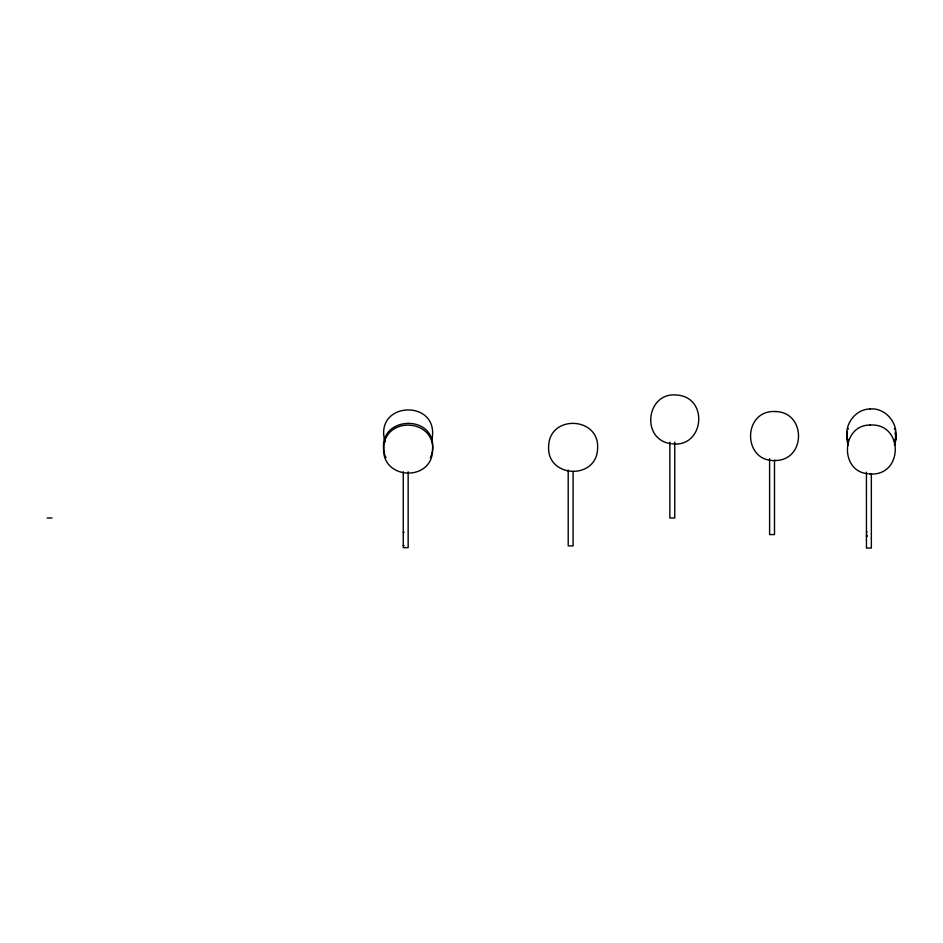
<?xml version="1.0" encoding="UTF-8"?>
<svg xmlns="http://www.w3.org/2000/svg" width="943" height="943" viewBox="0 0 943 943"><rect width="100%" height="100%" fill="white"/><g stroke="black" fill="none" stroke-linecap="round" stroke-linejoin="round"><path stroke-width="1.41" d="M895.815 439.12L895.815 435.489M846.944 434.287L848.264 444.943M432.401 450.719C437.729 412.409 375.326 415.474 384.379 453.076M895.732 439.096L894.412 444.943M847.297 431.906L846.861 439.12L847.887 445.037M847.097 434.322L847.297 433.143M432.2 451.909L431.611 454.243M431.611 440.864C441.678 398.606 372.956 400.292 385.074 442.008M894.789 445.037L895.732 440.322L895.379 431.906M847.887 429.572L848.264 428.428M894.412 441.701C900.718 426.118 886.88 407.459 870.141 408.956M431.234 455.386L430.314 457.603M870.141 408.956C854.287 409.156 842.382 426.979 848.264 441.701M870.141 425.034C841.462 424.869 839.199 471.099 867.737 473.751M775.688 460.514C806.112 459.819 806.112 412.256 775.688 411.549M870.141 425.034C903.618 422.9 903.618 476.121 870.141 473.987M775.688 460.514C742.212 462.648 742.212 409.427 775.688 411.549M47.174 518.002L52.03 518.002M866.452 531.982L867.159 531.982M403.262 532.288L404.158 532.288M866.452 535.223L867.159 535.223M866.452 536.461L867.159 536.461M403.262 545.667L404.158 545.667M672.359 443.858C704.079 447.642 709.018 397.533 677.157 395.07C646.203 391.286 640.214 439.862 671.157 443.705M868.939 473.905L870.141 473.987M385.51 456.506L385.993 457.603M894.412 428.428L894.789 429.572M384.697 454.243L385.074 455.386M895.379 433.143L895.732 435.525M871.344 473.622L871.344 548.048L866.452 548.048L866.44 472.184M774.498 460.16L774.498 534.575L769.606 534.575L769.594 458.711M674.752 442.137L674.752 518.002L669.86 518.002L669.848 442.137M573.108 471.488L573.108 545.891L568.216 545.891L568.205 470.027M408.154 471.783L408.154 547.647L403.262 547.647L403.25 471.783M383.671 447.901C381.444 479.787 431.729 482.25 432.637 450.306C434.864 418.433 384.579 415.957 383.671 447.901M548.626 446.145C546.398 478.03 596.683 480.506 597.591 448.55C599.819 416.676 549.533 414.201 548.626 446.145"/></g></svg>
